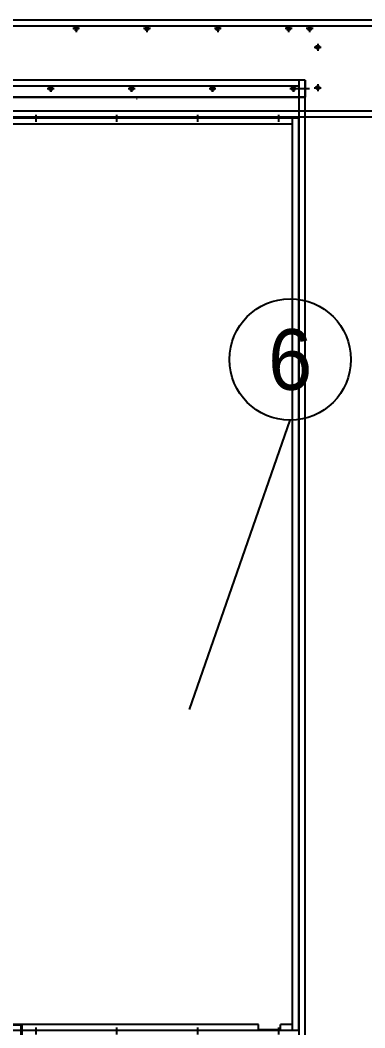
# Model space of a CAD drawing. Header units: millimetres. Extents: x 968 to 30375, y 899 to 21694.
# Drawn here: x 13357 to 14209, y 7465 to 9956 of the extents above; entities that cross this region are included whole.
import ezdxf
from ezdxf.enums import TextEntityAlignment as Align

# ---------------------------------------------------------------- set-up
doc = ezdxf.new("R2010")
doc.units = ezdxf.units.MM
doc.linetypes.add('CENTER', pattern=[2, 1.25, -0.25, 0.25, -0.25])
for name, color, linetype in [('center', 1, 'CENTER'), ('냉각탑_dim', 1, 'Continuous'), ('냉각탑_text', 3, 'Continuous')]:
    doc.layers.add(name, color=color, linetype=linetype)
doc.styles.add('돋움', font='Dotum.ttf')

# ---------------------------------------------------------------- blocks, each defined once
blk = doc.blocks.new('A$C3A446159')
for p, q in [((0, 150), (0, 0)), ((0, 150), (150, 150)), ((0, 150), (0, 130)), ((150, 150), (150, 0)), ((2, 130), (0, 130)), ((2, 148), (148, 148)), ((2, 148), (2, 130)), ((148, 148), (148, 2)), ((2, 20), (0, 20)), ((0, 0), (0, 20)), ((0, 0), (150, 0)), ((2, 2), (2, 20)), ((2, 2), (148, 2))]:
    blk.add_line(p, q)
for centre in [(30, 120), (120, 120), (30, 30), (120, 30)]:
    blk.add_circle(centre, 3)
at = {"layer": 'center'}
for p, q in [((30, 128.5), (30, 111.5)), ((120, 128.5), (120, 111.5)), ((38.5, 120), (21.5, 120)), ((128.5, 120), (111.5, 120)), ((38.5, 30), (21.5, 30)), ((30, 38.5), (30, 21.5)), ((128.5, 30), (111.5, 30)), ((120, 38.5), (120, 21.5))]:
    blk.add_line(p, q, dxfattribs=at)
blk = doc.blocks.new('A$C1F404FBA')
for p, q in [((1025.5, 2586), (9.5, 2586)), ((1010.5, 2571), (24.5, 2571)), ((1010.5, 0), (1010.5, 2586)), ((1025.5, 0), (1025.5, 2586))]:
    blk.add_line(p, q)
at = {"color": 7}
for centre in [(396.5, 2565), (596.5, 2565), (796.5, 2565), (996.5, 2565)]:
    blk.add_circle(centre, 4.5, dxfattribs=at)
at = {"layer": 'center', "color": 1}
for p, q in [((396.5, 2573.5), (396.5, 2556.5)), ((596.5, 2573.5), (596.5, 2556.5)), ((796.5, 2573.5), (796.5, 2556.5)), ((996.5, 2573.5), (996.5, 2556.5)), ((388, 2565), (405, 2565)), ((588, 2565), (605, 2565)), ((788, 2565), (805, 2565)), ((988, 2565), (1005, 2565)), ((1019.5, 2565), (1036.5, 2565))]:
    blk.add_line(p, q, dxfattribs=at)
blk = doc.blocks.new('A$C39BF085F')
at = {"color": 7, "lineweight": 15}
for p, q in [((1058, 42), (0, 42)), ((1058, 20), (1058, 42)), ((1058, 0), (0, 0)), ((1058, 20), (1058, 3.5)), ((1058, 3.5), (1058, 0))]:
    blk.add_line(p, q, dxfattribs=at)
for p, q in [((0, 0), (0, 42)), ((1058, 42), (1058, 0)), ((1058, 0), (0, 0)), ((0, 0), (1058, 0)), ((0, 0), (1058, 0))]:
    blk.add_line(p, q)
for centre in [(29, 21), (229, 21), (229, 21), (429, 21), (629, 21), (829, 21), (1029, 21)]:
    blk.add_circle(centre, 3)
at = {"layer": 'center'}
for p, q in [((29, 12.5), (29, 29.5)), ((229, 12.5), (229, 29.5)), ((229, 12.5), (229, 29.5)), ((429, 12.5), (429, 29.5)), ((629, 12.5), (629, 29.5)), ((829, 12.5), (829, 29.5)), ((1029, 12.5), (1029, 29.5)), ((20.5, 21), (37.5, 21)), ((220.5, 21), (237.5, 21)), ((220.5, 21), (237.5, 21)), ((420.5, 21), (437.5, 21)), ((620.5, 21), (637.5, 21)), ((820.5, 21), (837.5, 21)), ((1020.5, 21), (1037.5, 21)), ((1034.5, 21), (1051.5, 21)), ((1052, 21), (1069, 21))]:
    blk.add_line(p, q, dxfattribs=at)
blk = doc.blocks.new('A$C598110FA')
for p, q in [((0, 9.5), (0, 2265.5)), ((0, 9.5), (0, 2265.5)), ((1100, 2265.5), (0, 2265.5)), ((15, 9.5), (15, 2265.5)), ((1085, 2250.5), (15, 2250.5)), ((1100, 2265.5), (1058, 2265.5)), ((1085, 9.5), (1085, 2265.5)), ((1085, 9.5), (1085, 2265.5)), ((1100, 9.5), (1100, 2265.5)), ((1100, 9.5), (1100, 2265.5)), ((1100, 9.5), (1100, 2265.5)), ((1100, 9.5), (1100, 2265.5)), ((1100, 9.5), (1100, 2265.5)), ((1100, 9.5), (1100, 2265.5)), ((1100, 39.5), (1100, 9.5)), ((1100, 39.5), (1100, 9.5)), ((1100, 9.5), (0, 9.5)), ((1001, 24.5), (15, 24.5)), ((1001, 9.5), (1001, 24.5)), ((1055, 11.5), (1001, 11.5)), ((1055, 9.5), (1055, 24.5)), ((1085, 24.5), (1055, 24.5)), ((1100, 9.5), (1058, 9.5))]:
    blk.add_line(p, q)
at = {"layer": 'center'}
for p, q in [((50, 2273.5), (50, 2256.5)), ((250, 2273.5), (250, 2256.5)), ((450, 2273.5), (450, 2256.5)), ((650, 2273.5), (650, 2256.5)), ((850, 2273.5), (850, 2256.5)), ((1050, 2273.5), (1050, 2256.5)), ((1050, 2273.5), (1050, 2256.5)), ((50, 17), (50, 0)), ((250, 17), (250, 0)), ((450, 17), (450, 0)), ((650, 17), (650, 0)), ((850, 17), (850, 0)), ((1050, 17), (1050, 0)), ((1050, 17), (1050, 0))]:
    blk.add_line(p, q, dxfattribs=at)
blk = doc.blocks.new('1')
for p, q in [((14243.9, 9955.8), (11843.9, 9955.8)), ((14243.9, 9955.8), (11843.9, 9955.8)), ((14247.9, 9940.8), (11858.9, 9940.8)), ((14243.9, 9955.8), (12945.9, 9955.8)), ((14243.9, 9955.8), (12945.9, 9955.8)), ((13644.9, 9762.1), (13646.9, 9762.1)), ((14243.9, 9730.8), (11858.9, 9730.8)), ((14243.9, 9715.8), (11843.9, 9715.8)), ((11985.9, 9715.8), (13777.9, 9715.8))]:
    blk.add_line(p, q)
for centre in [(13495.9, 9934.8), (13670.9, 9934.8), (13845.9, 9934.8), (14020.9, 9934.8), (14072.9, 9934.8), (14092.9, 9888.8), (14092.9, 9888.8), (14092.9, 9788.8), (14092.9, 9788.8)]:
    blk.add_circle(centre, 4.5)
at = {"layer": 'center'}
for p, q in [((13495.9, 9943.3), (13495.9, 9926.3)), ((13670.9, 9943.3), (13670.9, 9926.3)), ((13845.9, 9943.3), (13845.9, 9926.3)), ((14020.9, 9943.3), (14020.9, 9926.3)), ((14072.9, 9943.3), (14072.9, 9926.3)), ((13504.4, 9934.8), (13487.4, 9934.8)), ((13679.4, 9934.8), (13662.4, 9934.8)), ((13854.4, 9934.8), (13837.4, 9934.8)), ((14029.4, 9934.8), (14012.4, 9934.8)), ((14081.4, 9934.8), (14064.4, 9934.8)), ((14092.9, 9897.3), (14092.9, 9880.3)), ((14084.4, 9888.8), (14101.4, 9888.8)), ((14092.9, 9797.3), (14092.9, 9780.3)), ((14084.4, 9788.8), (14101.4, 9788.8))]:
    blk.add_line(p, q, dxfattribs=at)
at = {"layer": '냉각탑_dim', "linetype": 'ByBlock', "lineweight": -2, "elevation": 0}
blk.add_lwpolyline([(13775.8, 8251.7), (14024.9, 8966.9)], dxfattribs=at)
at = {"layer": '냉각탑_dim', "linetype": 'ByBlock', "lineweight": -2}
blk.add_circle((14024.9, 9116.9), 150, dxfattribs=at)
for name, p in [('A$C39BF085F', (13003.9, 9765.8)), ('A$C1F404FBA', (13036.4, 7221.8)), ('A$C3A446159', (13211.5, 7323.8))]:
    blk.add_blockref(name, p)
at = {"color": 7}
blk.add_blockref('A$C598110FA', (12945.9, 7448.3), dxfattribs=at)
at = {"layer": '냉각탑_text', "style": '돋움'}
blk.add_text('6', height=150, dxfattribs=at).set_placement((14024.9, 9116.9), align=Align.MIDDLE_CENTER)

msp = doc.modelspace()

# ---------------------------------------------------------------- block references
msp.add_blockref('1', (0, 0))

doc.saveas('drawing.dxf')
